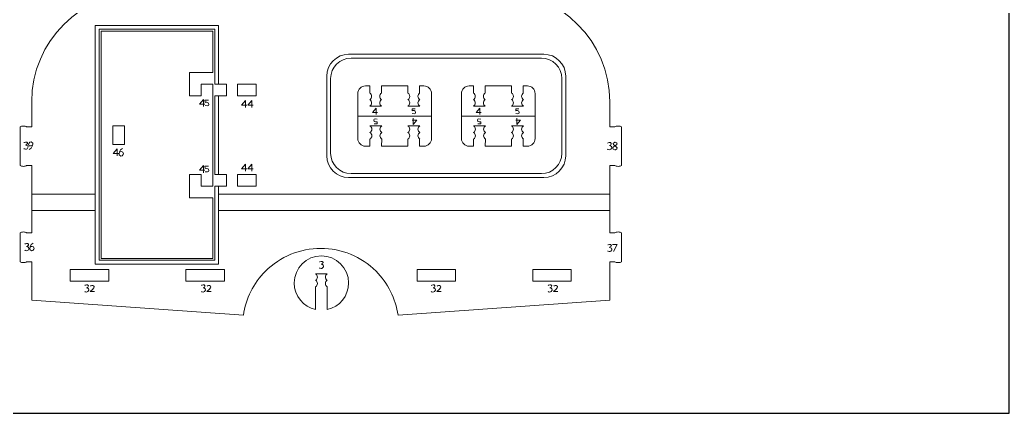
# Model space of a CAD drawing. Header units: centimetres. Extents: x -25 to 25, y -32.5 to 32.5.
# Drawn here: x -0.93 to 25, y -32.5 to -22.18 of the extents above; entities that cross this region are included whole.
import ezdxf

# ---------------------------------------------------------------- set-up
doc = ezdxf.new("R2010")
doc.units = ezdxf.units.CM
doc.header["$MEASUREMENT"] = 0
doc.layers.add('Capa 1', color=7, linetype='Continuous')

msp = doc.modelspace()

# ---------------------------------------------------------------- linework, layer by layer
at = {"layer": 'Capa 1', "color": 254}
msp.add_lwpolyline([(-25, -32.5), (25, -32.5), (25, 32.5), (-25, 32.5), (-25, -32.5)], close=True, dxfattribs=at)
at = {"layer": 'Capa 1', "color": 250, "lineweight": 9}
for points, knots in [([(-0.74937, -24.99275), (-0.74937, -24.99275), (-0.61649, -24.99275), (-0.61649, -24.99275), (-0.61649, -24.99275), (-0.61649, -24.99275), (-0.61649, -24.33178), (-0.61649, -24.33178), (-0.61649, -24.33178), (-0.61649, -22.75106), (0.67682, -21.45775), (2.25754, -21.45775), (2.25754, -21.45775), (2.25754, -21.45775), (3.42351, -21.45775), (3.42351, -21.45775), (3.42351, -21.45775), (3.42351, -21.45775), (3.42351, -21.32487), (3.42351, -21.32487)], [0, 0, 0, 0, 0.16666667, 0.16666667, 0.16666667, 0.16666667, 0.33333333, 0.33333333, 0.33333333, 0.33333333, 0.5, 0.5, 0.5, 0.5, 0.66666667, 0.66666667, 0.66666667, 0.66666667, 1, 1, 1, 1]), ([(10.4935, -21.32487), (10.4935, -21.32487), (10.4935, -21.45775), (10.4935, -21.45775), (10.4935, -21.45775), (10.4935, -21.45775), (11.65947, -21.45775), (11.65947, -21.45775), (11.65947, -21.45775), (13.24019, -21.45775), (14.5335, -22.75108), (14.5335, -24.33178), (14.5335, -24.33178), (14.5335, -24.33178), (14.5335, -24.99275), (14.5335, -24.99275), (14.5335, -24.99275), (14.5335, -24.99275), (14.66638, -24.99275), (14.66638, -24.99275)], [0, 0, 0, 0, 0.16666667, 0.16666667, 0.16666667, 0.16666667, 0.33333333, 0.33333333, 0.33333333, 0.33333333, 0.5, 0.5, 0.5, 0.5, 0.66666667, 0.66666667, 0.66666667, 0.66666667, 1, 1, 1, 1]), ([(8.24852, -25.30977), (8.24852, -25.30977), (8.24852, -25.4963), (8.24852, -25.4963), (8.24852, -25.4963), (8.24852, -25.4963), (8.13003, -25.4963), (8.13003, -25.4963), (8.13003, -25.4963), (8.01898, -25.4963), (7.92811, -25.40543), (7.92811, -25.29438), (7.92811, -25.29438), (7.92811, -25.29438), (7.92811, -24.11826), (7.92811, -24.11826), (7.92811, -24.11826), (7.92811, -24.0072), (8.01898, -23.91634), (8.13003, -23.91634), (8.13003, -23.91634), (8.13003, -23.91634), (8.24852, -23.91634), (8.24852, -23.91634), (8.24852, -23.91634), (8.24852, -23.91634), (8.24233, -24.10302), (8.24233, -24.10302)], [0, 0, 0, 0, 0.125, 0.125, 0.125, 0.125, 0.25, 0.25, 0.25, 0.25, 0.375, 0.375, 0.375, 0.375, 0.5, 0.5, 0.5, 0.5, 0.625, 0.625, 0.625, 0.625, 0.75, 0.75, 0.75, 0.75, 1, 1, 1, 1]), ([(8.24233, -24.27655), (8.27087, -24.25823), (8.28978, -24.22621), (8.28978, -24.18979), (8.28978, -24.18979), (8.28978, -24.15336), (8.27087, -24.12134), (8.24233, -24.10302)], [0, 0, 0, 0, 0.33333333, 0.33333333, 0.33333333, 0.33333333, 1, 1, 1, 1]), ([(8.5514, -24.27638), (8.52287, -24.25807), (8.50395, -24.22605), (8.50395, -24.18962), (8.50395, -24.18962), (8.50395, -24.15319), (8.52287, -24.12117), (8.5514, -24.10286)], [0, 0, 0, 0, 0.33333333, 0.33333333, 0.33333333, 0.33333333, 1, 1, 1, 1]), ([(8.5514, -24.10286), (8.5514, -24.10286), (8.5514, -23.91634), (8.5514, -23.91634), (8.5514, -23.91634), (8.5514, -23.91634), (9.24363, -23.91634), (9.24363, -23.91634), (9.24363, -23.91634), (9.24363, -23.91634), (9.24363, -24.10286), (9.24363, -24.10286)], [0, 0, 0, 0, 0.25, 0.25, 0.25, 0.25, 0.5, 0.5, 0.5, 0.5, 1, 1, 1, 1]), ([(9.24363, -24.27638), (9.27216, -24.25807), (9.29108, -24.22605), (9.29108, -24.18962), (9.29108, -24.18962), (9.29108, -24.15319), (9.27216, -24.12117), (9.24363, -24.10286)], [0, 0, 0, 0, 0.33333333, 0.33333333, 0.33333333, 0.33333333, 1, 1, 1, 1]), ([(9.5527, -24.27622), (9.52416, -24.2579), (9.50524, -24.22588), (9.50524, -24.18946), (9.50524, -24.18946), (9.50524, -24.15303), (9.52416, -24.12101), (9.5527, -24.10269)], [0, 0, 0, 0, 0.33333333, 0.33333333, 0.33333333, 0.33333333, 1, 1, 1, 1]), ([(9.54979, -24.10462), (9.54979, -24.10462), (9.5465, -23.91634), (9.5465, -23.91634), (9.5465, -23.91634), (9.5465, -23.91634), (9.65838, -23.91634), (9.65838, -23.91634), (9.65838, -23.91634), (9.76944, -23.91634), (9.8603, -24.0072), (9.8603, -24.11826), (9.8603, -24.11826), (9.8603, -24.11826), (9.8603, -25.29438), (9.8603, -25.29438), (9.8603, -25.29438), (9.8603, -25.40543), (9.76944, -25.4963), (9.65838, -25.4963), (9.65838, -25.4963), (9.65838, -25.4963), (9.5465, -25.4963), (9.5465, -25.4963), (9.5465, -25.4963), (9.5465, -25.4963), (9.5465, -25.30531), (9.5465, -25.30531)], [0, 0, 0, 0, 0.125, 0.125, 0.125, 0.125, 0.25, 0.25, 0.25, 0.25, 0.375, 0.375, 0.375, 0.375, 0.5, 0.5, 0.5, 0.5, 0.625, 0.625, 0.625, 0.625, 0.75, 0.75, 0.75, 0.75, 1, 1, 1, 1]), ([(10.96491, -25.30977), (10.96491, -25.30977), (10.96491, -25.4963), (10.96491, -25.4963), (10.96491, -25.4963), (10.96491, -25.4963), (10.84642, -25.4963), (10.84642, -25.4963), (10.84642, -25.4963), (10.73537, -25.4963), (10.6445, -25.40543), (10.6445, -25.29438), (10.6445, -25.29438), (10.6445, -25.29438), (10.6445, -24.11826), (10.6445, -24.11826), (10.6445, -24.11826), (10.6445, -24.0072), (10.73537, -23.91634), (10.84642, -23.91634), (10.84642, -23.91634), (10.84642, -23.91634), (10.96491, -23.91634), (10.96491, -23.91634), (10.96491, -23.91634), (10.96491, -23.91634), (10.95872, -24.10302), (10.95872, -24.10302)], [0, 0, 0, 0, 0.125, 0.125, 0.125, 0.125, 0.25, 0.25, 0.25, 0.25, 0.375, 0.375, 0.375, 0.375, 0.5, 0.5, 0.5, 0.5, 0.625, 0.625, 0.625, 0.625, 0.75, 0.75, 0.75, 0.75, 1, 1, 1, 1]), ([(10.95872, -24.27655), (10.98726, -24.25823), (11.00617, -24.22621), (11.00617, -24.18979), (11.00617, -24.18979), (11.00617, -24.15336), (10.98726, -24.12134), (10.95872, -24.10302)], [0, 0, 0, 0, 0.33333333, 0.33333333, 0.33333333, 0.33333333, 1, 1, 1, 1]), ([(11.26779, -24.27638), (11.23926, -24.25807), (11.22034, -24.22605), (11.22034, -24.18962), (11.22034, -24.18962), (11.22034, -24.15319), (11.23926, -24.12117), (11.26779, -24.10286)], [0, 0, 0, 0, 0.33333333, 0.33333333, 0.33333333, 0.33333333, 1, 1, 1, 1]), ([(11.26779, -24.10286), (11.26779, -24.10286), (11.26779, -23.91634), (11.26779, -23.91634), (11.26779, -23.91634), (11.26779, -23.91634), (11.96002, -23.91634), (11.96002, -23.91634), (11.96002, -23.91634), (11.96002, -23.91634), (11.96002, -24.10286), (11.96002, -24.10286)], [0, 0, 0, 0, 0.25, 0.25, 0.25, 0.25, 0.5, 0.5, 0.5, 0.5, 1, 1, 1, 1]), ([(11.96002, -24.27638), (11.98855, -24.25807), (12.00747, -24.22605), (12.00747, -24.18962), (12.00747, -24.18962), (12.00747, -24.15319), (11.98855, -24.12117), (11.96002, -24.10286)], [0, 0, 0, 0, 0.33333333, 0.33333333, 0.33333333, 0.33333333, 1, 1, 1, 1]), ([(12.26909, -24.27622), (12.24055, -24.2579), (12.22163, -24.22588), (12.22163, -24.18946), (12.22163, -24.18946), (12.22163, -24.15303), (12.24055, -24.12101), (12.26909, -24.10269)], [0, 0, 0, 0, 0.33333333, 0.33333333, 0.33333333, 0.33333333, 1, 1, 1, 1]), ([(12.26618, -24.10462), (12.26618, -24.10462), (12.26289, -23.91634), (12.26289, -23.91634), (12.26289, -23.91634), (12.26289, -23.91634), (12.37477, -23.91634), (12.37477, -23.91634), (12.37477, -23.91634), (12.48583, -23.91634), (12.57669, -24.0072), (12.57669, -24.11826), (12.57669, -24.11826), (12.57669, -24.11826), (12.57669, -25.29438), (12.57669, -25.29438), (12.57669, -25.29438), (12.57669, -25.40543), (12.48583, -25.4963), (12.37477, -25.4963), (12.37477, -25.4963), (12.37477, -25.4963), (12.26289, -25.4963), (12.26289, -25.4963), (12.26289, -25.4963), (12.26289, -25.4963), (12.26289, -25.30531), (12.26289, -25.30531)], [0, 0, 0, 0, 0.125, 0.125, 0.125, 0.125, 0.25, 0.25, 0.25, 0.25, 0.375, 0.375, 0.375, 0.375, 0.5, 0.5, 0.5, 0.5, 0.625, 0.625, 0.625, 0.625, 0.75, 0.75, 0.75, 0.75, 1, 1, 1, 1]), ([(8.24233, -24.45008), (8.27087, -24.43176), (8.28978, -24.39974), (8.28978, -24.36331), (8.28978, -24.36331), (8.28978, -24.32688), (8.27087, -24.29487), (8.24233, -24.27655)], [0, 0, 0, 0, 0.33333333, 0.33333333, 0.33333333, 0.33333333, 1, 1, 1, 1]), ([(8.5514, -24.44991), (8.52287, -24.43159), (8.50395, -24.39958), (8.50395, -24.36315), (8.50395, -24.36315), (8.50395, -24.32672), (8.52287, -24.2947), (8.5514, -24.27638)], [0, 0, 0, 0, 0.33333333, 0.33333333, 0.33333333, 0.33333333, 1, 1, 1, 1]), ([(9.24363, -24.44991), (9.27216, -24.43159), (9.29108, -24.39958), (9.29108, -24.36315), (9.29108, -24.36315), (9.29108, -24.32672), (9.27216, -24.2947), (9.24363, -24.27638)], [0, 0, 0, 0, 0.33333333, 0.33333333, 0.33333333, 0.33333333, 1, 1, 1, 1]), ([(9.5527, -24.44975), (9.52416, -24.43143), (9.50524, -24.39941), (9.50524, -24.36298), (9.50524, -24.36298), (9.50524, -24.32655), (9.52416, -24.29454), (9.5527, -24.27622)], [0, 0, 0, 0, 0.33333333, 0.33333333, 0.33333333, 0.33333333, 1, 1, 1, 1]), ([(10.95872, -24.45008), (10.98726, -24.43176), (11.00617, -24.39974), (11.00617, -24.36331), (11.00617, -24.36331), (11.00617, -24.32688), (10.98726, -24.29487), (10.95872, -24.27655)], [0, 0, 0, 0, 0.33333333, 0.33333333, 0.33333333, 0.33333333, 1, 1, 1, 1]), ([(11.26779, -24.44991), (11.23926, -24.43159), (11.22034, -24.39958), (11.22034, -24.36315), (11.22034, -24.36315), (11.22034, -24.32672), (11.23926, -24.2947), (11.26779, -24.27638)], [0, 0, 0, 0, 0.33333333, 0.33333333, 0.33333333, 0.33333333, 1, 1, 1, 1]), ([(11.96002, -24.44991), (11.98855, -24.43159), (12.00747, -24.39958), (12.00747, -24.36315), (12.00747, -24.36315), (12.00747, -24.32672), (11.98855, -24.2947), (11.96002, -24.27638)], [0, 0, 0, 0, 0.33333333, 0.33333333, 0.33333333, 0.33333333, 1, 1, 1, 1]), ([(12.26909, -24.44975), (12.24055, -24.43143), (12.22163, -24.39941), (12.22163, -24.36298), (12.22163, -24.36298), (12.22163, -24.32655), (12.24055, -24.29454), (12.26909, -24.27622)], [0, 0, 0, 0, 0.33333333, 0.33333333, 0.33333333, 0.33333333, 1, 1, 1, 1]), ([(8.24852, -25.13624), (8.27706, -25.11792), (8.29598, -25.08591), (8.29598, -25.04948), (8.29598, -25.04948), (8.29598, -25.01305), (8.27706, -24.98103), (8.24852, -24.96271)], [0, 0, 0, 0, 0.33333333, 0.33333333, 0.33333333, 0.33333333, 1, 1, 1, 1]), ([(8.24852, -25.30977), (8.27706, -25.29145), (8.29598, -25.25943), (8.29598, -25.22301), (8.29598, -25.22301), (8.29598, -25.18658), (8.27706, -25.15456), (8.24852, -25.13624)], [0, 0, 0, 0, 0.33333333, 0.33333333, 0.33333333, 0.33333333, 1, 1, 1, 1]), ([(8.55759, -25.13608), (8.52906, -25.11776), (8.51014, -25.08574), (8.51014, -25.04931), (8.51014, -25.04931), (8.51014, -25.01289), (8.52906, -24.98087), (8.55759, -24.96255)], [0, 0, 0, 0, 0.33333333, 0.33333333, 0.33333333, 0.33333333, 1, 1, 1, 1]), ([(8.55759, -25.3096), (8.52906, -25.29129), (8.51014, -25.25927), (8.51014, -25.22284), (8.51014, -25.22284), (8.51014, -25.18641), (8.52906, -25.15439), (8.55759, -25.13608)], [0, 0, 0, 0, 0.33333333, 0.33333333, 0.33333333, 0.33333333, 1, 1, 1, 1]), ([(9.24363, -25.13625), (9.27216, -25.11793), (9.29108, -25.08592), (9.29108, -25.04949), (9.29108, -25.04949), (9.29108, -25.01306), (9.27216, -24.98104), (9.24363, -24.96272)], [0, 0, 0, 0, 0.33333333, 0.33333333, 0.33333333, 0.33333333, 1, 1, 1, 1]), ([(9.24363, -25.30978), (9.27216, -25.29146), (9.29108, -25.25944), (9.29108, -25.22302), (9.29108, -25.22302), (9.29108, -25.18659), (9.27216, -25.15457), (9.24363, -25.13625)], [0, 0, 0, 0, 0.33333333, 0.33333333, 0.33333333, 0.33333333, 1, 1, 1, 1]), ([(9.5527, -25.13609), (9.52416, -25.11777), (9.50524, -25.08575), (9.50524, -25.04932), (9.50524, -25.04932), (9.50524, -25.0129), (9.52416, -24.98088), (9.5527, -24.96256)], [0, 0, 0, 0, 0.33333333, 0.33333333, 0.33333333, 0.33333333, 1, 1, 1, 1]), ([(9.5527, -25.30961), (9.52416, -25.2913), (9.50524, -25.25928), (9.50524, -25.22285), (9.50524, -25.22285), (9.50524, -25.18642), (9.52416, -25.1544), (9.5527, -25.13609)], [0, 0, 0, 0, 0.33333333, 0.33333333, 0.33333333, 0.33333333, 1, 1, 1, 1]), ([(10.96491, -25.13624), (10.99345, -25.11792), (11.01237, -25.08591), (11.01237, -25.04948), (11.01237, -25.04948), (11.01237, -25.01305), (10.99345, -24.98103), (10.96491, -24.96271)], [0, 0, 0, 0, 0.33333333, 0.33333333, 0.33333333, 0.33333333, 1, 1, 1, 1]), ([(10.96491, -25.30977), (10.99345, -25.29145), (11.01237, -25.25943), (11.01237, -25.22301), (11.01237, -25.22301), (11.01237, -25.18658), (10.99345, -25.15456), (10.96491, -25.13624)], [0, 0, 0, 0, 0.33333333, 0.33333333, 0.33333333, 0.33333333, 1, 1, 1, 1]), ([(11.27398, -25.13608), (11.24545, -25.11776), (11.22653, -25.08574), (11.22653, -25.04931), (11.22653, -25.04931), (11.22653, -25.01289), (11.24545, -24.98087), (11.27398, -24.96255)], [0, 0, 0, 0, 0.33333333, 0.33333333, 0.33333333, 0.33333333, 1, 1, 1, 1]), ([(11.27398, -25.3096), (11.24545, -25.29129), (11.22653, -25.25927), (11.22653, -25.22284), (11.22653, -25.22284), (11.22653, -25.18641), (11.24545, -25.15439), (11.27398, -25.13608)], [0, 0, 0, 0, 0.33333333, 0.33333333, 0.33333333, 0.33333333, 1, 1, 1, 1]), ([(11.96002, -25.13625), (11.98855, -25.11793), (12.00747, -25.08592), (12.00747, -25.04949), (12.00747, -25.04949), (12.00747, -25.01306), (11.98855, -24.98104), (11.96002, -24.96272)], [0, 0, 0, 0, 0.33333333, 0.33333333, 0.33333333, 0.33333333, 1, 1, 1, 1]), ([(11.96002, -25.30978), (11.98855, -25.29146), (12.00747, -25.25944), (12.00747, -25.22302), (12.00747, -25.22302), (12.00747, -25.18659), (11.98855, -25.15457), (11.96002, -25.13625)], [0, 0, 0, 0, 0.33333333, 0.33333333, 0.33333333, 0.33333333, 1, 1, 1, 1]), ([(12.26909, -25.13609), (12.24055, -25.11777), (12.22163, -25.08575), (12.22163, -25.04932), (12.22163, -25.04932), (12.22163, -25.0129), (12.24055, -24.98088), (12.26909, -24.96256)], [0, 0, 0, 0, 0.33333333, 0.33333333, 0.33333333, 0.33333333, 1, 1, 1, 1]), ([(12.26909, -25.30961), (12.24055, -25.2913), (12.22163, -25.25928), (12.22163, -25.22285), (12.22163, -25.22285), (12.22163, -25.18642), (12.24055, -25.1544), (12.26909, -25.13609)], [0, 0, 0, 0, 0.33333333, 0.33333333, 0.33333333, 0.33333333, 1, 1, 1, 1]), ([(9.24363, -25.30978), (9.24363, -25.30978), (9.24363, -25.4963), (9.24363, -25.4963), (9.24363, -25.4963), (9.24363, -25.4963), (8.5514, -25.4963), (8.5514, -25.4963), (8.5514, -25.4963), (8.5514, -25.4963), (8.55759, -25.3096), (8.55759, -25.3096)], [0, 0, 0, 0, 0.25, 0.25, 0.25, 0.25, 0.5, 0.5, 0.5, 0.5, 1, 1, 1, 1]), ([(11.96002, -25.30978), (11.96002, -25.30978), (11.96002, -25.4963), (11.96002, -25.4963), (11.96002, -25.4963), (11.96002, -25.4963), (11.26779, -25.4963), (11.26779, -25.4963), (11.26779, -25.4963), (11.26779, -25.4963), (11.27398, -25.3096), (11.27398, -25.3096)], [0, 0, 0, 0, 0.25, 0.25, 0.25, 0.25, 0.5, 0.5, 0.5, 0.5, 1, 1, 1, 1]), ([(-0.74937, -27.77025), (-0.74937, -27.77025), (-0.61649, -27.77025), (-0.61649, -27.77025), (-0.61649, -27.77025), (-0.61649, -27.77025), (-0.61649, -26.00275), (-0.61649, -26.00275), (-0.61649, -26.00275), (-0.61649, -26.00275), (-0.74937, -26.00275), (-0.74937, -26.00275)], [0, 0, 0, 0, 0.25, 0.25, 0.25, 0.25, 0.5, 0.5, 0.5, 0.5, 1, 1, 1, 1]), ([(14.66638, -26.00275), (14.66638, -26.00275), (14.5335, -26.00275), (14.5335, -26.00275), (14.5335, -26.00275), (14.5335, -26.00275), (14.5335, -27.77025), (14.5335, -27.77025), (14.5335, -27.77025), (14.5335, -27.77025), (14.66638, -27.77025), (14.66638, -27.77025)], [0, 0, 0, 0, 0.25, 0.25, 0.25, 0.25, 0.5, 0.5, 0.5, 0.5, 1, 1, 1, 1]), ([(14.66638, -28.52775), (14.66638, -28.52775), (14.5335, -28.52775), (14.5335, -28.52775), (14.5335, -28.52775), (14.5335, -29.42142), (14.5335, -28.7452), (14.5335, -29.53775), (14.5335, -29.53775), (14.5335, -29.53775), (8.98509, -29.92878), (8.98509, -29.92878), (8.98509, -29.92878), (8.92166, -29.49438), (8.72008, -29.08778), (8.40623, -28.77432), (8.40623, -28.77432), (8.02215, -28.39072), (7.50137, -28.17538), (6.95851, -28.17574), (6.95851, -28.17574), (6.41565, -28.17608), (5.89258, -28.39205), (5.50896, -28.77615), (5.50896, -28.77615), (5.19539, -29.09013), (4.99431, -29.49543), (4.9315, -29.92946), (4.9315, -29.92946), (4.9315, -29.92946), (-0.61649, -29.53775), (-0.61649, -29.53775), (-0.61649, -29.53775), (-0.61649, -28.7452), (-0.61649, -29.42142), (-0.61649, -28.52775), (-0.61649, -28.52775), (-0.61649, -28.52775), (-0.74937, -28.52775), (-0.74937, -28.52775)], [0, 0, 0, 0, 0.09090909, 0.09090909, 0.09090909, 0.09090909, 0.18181818, 0.18181818, 0.18181818, 0.18181818, 0.27272727, 0.27272727, 0.27272727, 0.27272727, 0.36363636, 0.36363636, 0.36363636, 0.36363636, 0.45454545, 0.45454545, 0.45454545, 0.45454545, 0.54545455, 0.54545455, 0.54545455, 0.54545455, 0.63636364, 0.63636364, 0.63636364, 0.63636364, 0.72727273, 0.72727273, 0.72727273, 0.72727273, 0.81818182, 0.81818182, 0.81818182, 0.81818182, 1, 1, 1, 1]), ([(7.12699, -29.18367), (7.12699, -29.18367), (7.12699, -29.78011), (7.12699, -29.78011), (7.12699, -29.78011), (7.44776, -29.71065), (7.6881, -29.42527), (7.6881, -29.08369), (7.6881, -29.08369), (7.6881, -28.69012), (7.36906, -28.37108), (6.97549, -28.37108), (6.97549, -28.37108), (6.58192, -28.37108), (6.26287, -28.69012), (6.26287, -29.08369), (6.26287, -29.08369), (6.26287, -29.42527), (6.50321, -29.71066), (6.82399, -29.78011), (6.82399, -29.78011), (6.82399, -29.78011), (6.82398, -29.18384), (6.82398, -29.18384)], [0, 0, 0, 0, 0.14285714, 0.14285714, 0.14285714, 0.14285714, 0.28571429, 0.28571429, 0.28571429, 0.28571429, 0.42857143, 0.42857143, 0.42857143, 0.42857143, 0.57142857, 0.57142857, 0.57142857, 0.57142857, 0.71428571, 0.71428571, 0.71428571, 0.71428571, 1, 1, 1, 1]), ([(0.39351, -28.73183), (0.39351, -28.73183), (1.40351, -28.73183), (1.40351, -28.73183), (1.40351, -28.73183), (1.40351, -28.73183), (1.40351, -29.03483), (1.40351, -29.03483), (1.40351, -29.03483), (1.40351, -29.03483), (0.39351, -29.03483), (0.39351, -29.03483), (0.39351, -29.03483), (0.39351, -29.03483), (0.39351, -28.73183), (0.39351, -28.73183)], [0, 0, 0, 0, 0.2, 0.2, 0.2, 0.2, 0.4, 0.4, 0.4, 0.4, 0.6, 0.6, 0.6, 0.6, 1, 1, 1, 1]), ([(3.42351, -28.73183), (3.42351, -28.73183), (4.43351, -28.73183), (4.43351, -28.73183), (4.43351, -28.73183), (4.43351, -28.73183), (4.43351, -29.03483), (4.43351, -29.03483), (4.43351, -29.03483), (4.43351, -29.03483), (3.42351, -29.03483), (3.42351, -29.03483), (3.42351, -29.03483), (3.42351, -29.03483), (3.42351, -28.73183), (3.42351, -28.73183)], [0, 0, 0, 0, 0.2, 0.2, 0.2, 0.2, 0.4, 0.4, 0.4, 0.4, 0.6, 0.6, 0.6, 0.6, 1, 1, 1, 1]), ([(9.4835, -28.73183), (9.4835, -28.73183), (10.4935, -28.73183), (10.4935, -28.73183), (10.4935, -28.73183), (10.4935, -28.73183), (10.4935, -29.03483), (10.4935, -29.03483), (10.4935, -29.03483), (10.4935, -29.03483), (9.4835, -29.03483), (9.4835, -29.03483), (9.4835, -29.03483), (9.4835, -29.03483), (9.4835, -28.73183), (9.4835, -28.73183)], [0, 0, 0, 0, 0.2, 0.2, 0.2, 0.2, 0.4, 0.4, 0.4, 0.4, 0.6, 0.6, 0.6, 0.6, 1, 1, 1, 1]), ([(12.5135, -28.73183), (12.5135, -28.73183), (13.5235, -28.73183), (13.5235, -28.73183), (13.5235, -28.73183), (13.5235, -28.73183), (13.5235, -29.03483), (13.5235, -29.03483), (13.5235, -29.03483), (13.5235, -29.03483), (12.5135, -29.03483), (12.5135, -29.03483), (12.5135, -29.03483), (12.5135, -29.03483), (12.5135, -28.73183), (12.5135, -28.73183)], [0, 0, 0, 0, 0.2, 0.2, 0.2, 0.2, 0.4, 0.4, 0.4, 0.4, 0.6, 0.6, 0.6, 0.6, 1, 1, 1, 1])]:
    msp.add_open_spline(points, degree=3, knots=knots, dxfattribs=at)
at = {"layer": 'Capa 1', "color": 240, "lineweight": 20}
for points, knots in [([(4.28201, -26.54448), (4.28201, -26.54448), (4.28201, -28.59106), (4.28201, -28.59106), (4.28201, -28.59106), (4.28201, -28.59106), (1.05001, -28.59106), (1.05001, -28.59106), (1.05001, -28.59106), (1.05001, -28.59106), (1.05001, -22.32906), (1.05001, -22.32906), (1.05001, -22.32906), (1.05001, -22.32906), (4.28201, -22.32906), (4.28201, -22.32906), (4.28201, -22.32906), (4.28201, -22.32906), (4.28201, -23.87065), (4.28201, -23.87065)], [0, 0, 0, 0, 0.16666667, 0.16666667, 0.16666667, 0.16666667, 0.33333333, 0.33333333, 0.33333333, 0.33333333, 0.5, 0.5, 0.5, 0.5, 0.66666667, 0.66666667, 0.66666667, 0.66666667, 1, 1, 1, 1]), ([(7.68774, -23.08656), (7.68774, -23.08656), (12.80657, -23.08656), (12.80657, -23.08656), (12.80657, -23.08656), (13.12095, -23.08656), (13.37816, -23.34376), (13.37816, -23.65815), (13.37816, -23.65815), (13.37816, -23.65815), (13.37816, -25.74697), (13.37816, -25.74697), (13.37816, -25.74697), (13.37816, -26.06135), (13.12095, -26.31856), (12.80657, -26.31856), (12.80657, -26.31856), (12.80657, -26.31856), (7.68774, -26.31856), (7.68774, -26.31856), (7.68774, -26.31856), (7.37336, -26.31856), (7.11616, -26.06135), (7.11616, -25.74697), (7.11616, -25.74697), (7.11616, -25.74697), (7.11616, -23.65815), (7.11616, -23.65815), (7.11616, -23.65815), (7.11616, -23.34376), (7.37336, -23.08656), (7.68774, -23.08656)], [0, 0, 0, 0, 0.11111111, 0.11111111, 0.11111111, 0.11111111, 0.22222222, 0.22222222, 0.22222222, 0.22222222, 0.33333333, 0.33333333, 0.33333333, 0.33333333, 0.44444444, 0.44444444, 0.44444444, 0.44444444, 0.55555556, 0.55555556, 0.55555556, 0.55555556, 0.66666667, 0.66666667, 0.66666667, 0.66666667, 0.77777778, 0.77777778, 0.77777778, 0.77777778, 1, 1, 1, 1])]:
    msp.add_open_spline(points, degree=3, knots=knots, dxfattribs=at)
at = {"layer": 'Capa 1', "color": 250, "lineweight": 20}
for points, knots in [([(4.18252, -26.24148), (4.18252, -26.24148), (4.48552, -26.24148), (4.48552, -26.24148), (4.48552, -26.24148), (4.48552, -26.24148), (4.48552, -26.54448), (4.48552, -26.54448), (4.48552, -26.54448), (4.48552, -26.54448), (4.18252, -26.54448), (4.18252, -26.54448), (4.18252, -26.54448), (4.18252, -26.54448), (4.18101, -28.49006), (4.18101, -28.49006), (4.18101, -28.49006), (4.18101, -28.49006), (1.15101, -28.49006), (1.15101, -28.49006), (1.15101, -28.49006), (1.15101, -28.49006), (1.15101, -22.43006), (1.15101, -22.43006), (1.15101, -22.43006), (1.15101, -22.43006), (4.18101, -22.43006), (4.18101, -22.43006), (4.18101, -22.43006), (4.18101, -22.43006), (4.18101, -23.87065), (4.18101, -23.87065), (4.18101, -23.87065), (4.18101, -23.87065), (4.48705, -23.87065), (4.48705, -23.87065), (4.48705, -23.87065), (4.48705, -23.87065), (4.48705, -24.17365), (4.48705, -24.17365), (4.48705, -24.17365), (4.48705, -24.17365), (4.18101, -24.17365), (4.18101, -24.17365), (4.18101, -24.17365), (4.18101, -24.17365), (4.18252, -26.24148), (4.18252, -26.24148)], [0, 0, 0, 0, 0.07692308, 0.07692308, 0.07692308, 0.07692308, 0.15384615, 0.15384615, 0.15384615, 0.15384615, 0.23076923, 0.23076923, 0.23076923, 0.23076923, 0.30769231, 0.30769231, 0.30769231, 0.30769231, 0.38461538, 0.38461538, 0.38461538, 0.38461538, 0.46153846, 0.46153846, 0.46153846, 0.46153846, 0.53846154, 0.53846154, 0.53846154, 0.53846154, 0.61538462, 0.61538462, 0.61538462, 0.61538462, 0.69230769, 0.69230769, 0.69230769, 0.69230769, 0.76923077, 0.76923077, 0.76923077, 0.76923077, 0.84615385, 0.84615385, 0.84615385, 0.84615385, 1, 1, 1, 1]), ([(1.20151, -22.48056), (1.20151, -22.48056), (4.13051, -22.48056), (4.13051, -22.48056), (4.13051, -22.48056), (4.13051, -22.48056), (4.13051, -23.56311), (4.13051, -23.56311), (4.13051, -23.56311), (4.13051, -23.56311), (3.51629, -23.56311), (3.51629, -23.56311), (3.51629, -23.56311), (3.51629, -23.56311), (3.51629, -23.86914), (3.51629, -23.86914), (3.51629, -23.86914), (3.51629, -23.86914), (3.51629, -24.17517), (3.51629, -24.17517), (3.51629, -24.17517), (3.51629, -24.17517), (3.82447, -24.17517), (3.82447, -24.17517), (3.82447, -24.17517), (3.82447, -24.17517), (3.82447, -23.86914), (3.82447, -23.86914), (3.82447, -23.86914), (3.82447, -23.86914), (4.13051, -23.86914), (4.13051, -23.86914), (4.13051, -23.86914), (4.13051, -23.86914), (4.13051, -26.54598), (4.13051, -26.54598), (4.13051, -26.54598), (4.13051, -26.54598), (3.82339, -26.54598), (3.82339, -26.54598), (3.82339, -26.54598), (3.82339, -26.54598), (3.82339, -26.23999), (3.82339, -26.23999), (3.82339, -26.23999), (3.82339, -26.23999), (3.51629, -26.23999), (3.51629, -26.23999), (3.51629, -26.23999), (3.51629, -26.23999), (3.51629, -26.85201), (3.51629, -26.85201), (3.51629, -26.85201), (3.51629, -26.85201), (3.82339, -26.85201), (3.82339, -26.85201), (3.82339, -26.85201), (3.82339, -26.85201), (4.13051, -26.85201), (4.13051, -26.85201), (4.13051, -26.85201), (4.13051, -26.85201), (4.13051, -28.43956), (4.13051, -28.43956), (4.13051, -28.43956), (4.13051, -28.43956), (1.20151, -28.43956), (1.20151, -28.43956), (1.20151, -28.43956), (1.20151, -28.43956), (1.20151, -22.48056), (1.20151, -22.48056)], [0, 0, 0, 0, 0.05263158, 0.05263158, 0.05263158, 0.05263158, 0.10526316, 0.10526316, 0.10526316, 0.10526316, 0.15789474, 0.15789474, 0.15789474, 0.15789474, 0.21052632, 0.21052632, 0.21052632, 0.21052632, 0.26315789, 0.26315789, 0.26315789, 0.26315789, 0.31578947, 0.31578947, 0.31578947, 0.31578947, 0.36842105, 0.36842105, 0.36842105, 0.36842105, 0.42105263, 0.42105263, 0.42105263, 0.42105263, 0.47368421, 0.47368421, 0.47368421, 0.47368421, 0.52631579, 0.52631579, 0.52631579, 0.52631579, 0.57894737, 0.57894737, 0.57894737, 0.57894737, 0.63157895, 0.63157895, 0.63157895, 0.63157895, 0.68421053, 0.68421053, 0.68421053, 0.68421053, 0.73684211, 0.73684211, 0.73684211, 0.73684211, 0.78947368, 0.78947368, 0.78947368, 0.78947368, 0.84210526, 0.84210526, 0.84210526, 0.84210526, 0.89473684, 0.89473684, 0.89473684, 0.89473684, 1, 1, 1, 1]), ([(7.75301, -23.18756), (7.75301, -23.18756), (12.7413, -23.18756), (12.7413, -23.18756), (12.7413, -23.18756), (13.03602, -23.18756), (13.27716, -23.42869), (13.27716, -23.72342), (13.27716, -23.72342), (13.27716, -23.72342), (13.27716, -25.6817), (13.27716, -25.6817), (13.27716, -25.6817), (13.27716, -25.97643), (13.03602, -26.21756), (12.7413, -26.21756), (12.7413, -26.21756), (12.7413, -26.21756), (7.75301, -26.21756), (7.75301, -26.21756), (7.75301, -26.21756), (7.45829, -26.21756), (7.21716, -25.97643), (7.21716, -25.6817), (7.21716, -25.6817), (7.21716, -25.6817), (7.21716, -23.72342), (7.21716, -23.72342), (7.21716, -23.72342), (7.21716, -23.42869), (7.45829, -23.18756), (7.75301, -23.18756)], [0, 0, 0, 0, 0.11111111, 0.11111111, 0.11111111, 0.11111111, 0.22222222, 0.22222222, 0.22222222, 0.22222222, 0.33333333, 0.33333333, 0.33333333, 0.33333333, 0.44444444, 0.44444444, 0.44444444, 0.44444444, 0.55555556, 0.55555556, 0.55555556, 0.55555556, 0.66666667, 0.66666667, 0.66666667, 0.66666667, 0.77777778, 0.77777778, 0.77777778, 0.77777778, 1, 1, 1, 1]), ([(4.78013, -24.17364), (4.78013, -24.17364), (5.26973, -24.17364), (5.26973, -24.17364), (5.26973, -24.17364), (5.26973, -24.17364), (5.26973, -23.87064), (5.26973, -23.87064), (5.26973, -23.87064), (5.26973, -23.87064), (4.78013, -23.87064), (4.78013, -23.87064), (4.78013, -23.87064), (4.78013, -23.87064), (4.78013, -24.17364), (4.78013, -24.17364)], [0, 0, 0, 0, 0.2, 0.2, 0.2, 0.2, 0.4, 0.4, 0.4, 0.4, 0.6, 0.6, 0.6, 0.6, 1, 1, 1, 1]), ([(1.50627, -24.96276), (1.50627, -24.96276), (1.81226, -24.96276), (1.81226, -24.96276), (1.81226, -24.96276), (1.81226, -24.96276), (1.81226, -25.45237), (1.81226, -25.45237), (1.81226, -25.45237), (1.81226, -25.45237), (1.50627, -25.45237), (1.50627, -25.45237), (1.50627, -25.45237), (1.50627, -25.45237), (1.50627, -24.96276), (1.50627, -24.96276)], [0, 0, 0, 0, 0.2, 0.2, 0.2, 0.2, 0.4, 0.4, 0.4, 0.4, 0.6, 0.6, 0.6, 0.6, 1, 1, 1, 1]), ([(4.78013, -26.24149), (4.78013, -26.24149), (5.26973, -26.24149), (5.26973, -26.24149), (5.26973, -26.24149), (5.26973, -26.24149), (5.26973, -26.54449), (5.26973, -26.54449), (5.26973, -26.54449), (5.26973, -26.54449), (4.78013, -26.54449), (4.78013, -26.54449), (4.78013, -26.54449), (4.78013, -26.54449), (4.78013, -26.24149), (4.78013, -26.24149)], [0, 0, 0, 0, 0.2, 0.2, 0.2, 0.2, 0.4, 0.4, 0.4, 0.4, 0.6, 0.6, 0.6, 0.6, 1, 1, 1, 1])]:
    msp.add_open_spline(points, degree=3, knots=knots, dxfattribs=at)
at = {"layer": 'Capa 1', "color": 22, "lineweight": 5}
for points, knots in [([(3.92198, -24.39585), (3.92198, -24.39585), (3.78232, -24.39585), (3.78232, -24.39585), (3.78232, -24.39585), (3.78232, -24.39585), (3.88737, -24.27224), (3.88737, -24.27224), (3.88737, -24.27224), (3.88737, -24.27224), (3.88858, -24.46015), (3.88858, -24.46015)], [0, 0, 0, 0, 0.25, 0.25, 0.25, 0.25, 0.5, 0.5, 0.5, 0.5, 1, 1, 1, 1]), ([(4.0133, -24.29199), (4.0133, -24.29199), (3.92183, -24.29144), (3.92183, -24.29144), (3.92183, -24.29144), (3.92183, -24.29144), (3.92512, -24.34782), (3.92512, -24.34782)], [0, 0, 0, 0, 0.33333333, 0.33333333, 0.33333333, 0.33333333, 1, 1, 1, 1]), ([(3.92512, -24.34782), (3.92512, -24.34782), (4.03021, -24.32376), (4.02403, -24.40499), (4.02403, -24.40499), (4.02403, -24.40499), (4.03514, -24.46068), (3.92512, -24.43347)], [0, 0, 0, 0, 0.33333333, 0.33333333, 0.33333333, 0.33333333, 1, 1, 1, 1]), ([(5.01971, -24.4223), (5.01971, -24.4223), (4.88005, -24.4223), (4.88005, -24.4223), (4.88005, -24.4223), (4.88005, -24.4223), (4.9851, -24.29869), (4.9851, -24.29869), (4.9851, -24.29869), (4.9851, -24.29869), (4.98631, -24.4866), (4.98631, -24.4866)], [0, 0, 0, 0, 0.25, 0.25, 0.25, 0.25, 0.5, 0.5, 0.5, 0.5, 1, 1, 1, 1]), ([(5.18317, -24.4223), (5.18317, -24.4223), (5.04351, -24.4223), (5.04351, -24.4223), (5.04351, -24.4223), (5.04351, -24.4223), (5.14856, -24.29869), (5.14856, -24.29869), (5.14856, -24.29869), (5.14856, -24.29869), (5.14977, -24.4866), (5.14977, -24.4866)], [0, 0, 0, 0, 0.25, 0.25, 0.25, 0.25, 0.5, 0.5, 0.5, 0.5, 1, 1, 1, 1]), ([(8.44165, -24.61281), (8.44165, -24.61281), (8.31669, -24.61281), (8.31669, -24.61281), (8.31669, -24.61281), (8.31669, -24.61281), (8.41068, -24.50221), (8.41068, -24.50221), (8.41068, -24.50221), (8.41068, -24.50221), (8.41177, -24.67034), (8.41177, -24.67034)], [0, 0, 0, 0, 0.25, 0.25, 0.25, 0.25, 0.5, 0.5, 0.5, 0.5, 1, 1, 1, 1]), ([(9.43402, -24.51639), (9.43402, -24.51639), (9.35342, -24.51591), (9.35342, -24.51591), (9.35342, -24.51591), (9.35342, -24.51591), (9.35632, -24.56559), (9.35632, -24.56559)], [0, 0, 0, 0, 0.33333333, 0.33333333, 0.33333333, 0.33333333, 1, 1, 1, 1]), ([(9.35632, -24.56559), (9.35632, -24.56559), (9.44892, -24.54439), (9.44348, -24.61597), (9.44348, -24.61597), (9.44348, -24.61597), (9.45327, -24.66504), (9.35632, -24.64107)], [0, 0, 0, 0, 0.33333333, 0.33333333, 0.33333333, 0.33333333, 1, 1, 1, 1]), ([(11.15804, -24.61281), (11.15804, -24.61281), (11.03308, -24.61281), (11.03308, -24.61281), (11.03308, -24.61281), (11.03308, -24.61281), (11.12707, -24.50221), (11.12707, -24.50221), (11.12707, -24.50221), (11.12707, -24.50221), (11.12816, -24.67034), (11.12816, -24.67034)], [0, 0, 0, 0, 0.25, 0.25, 0.25, 0.25, 0.5, 0.5, 0.5, 0.5, 1, 1, 1, 1]), ([(12.15041, -24.51639), (12.15041, -24.51639), (12.06981, -24.51591), (12.06981, -24.51591), (12.06981, -24.51591), (12.06981, -24.51591), (12.07271, -24.56559), (12.07271, -24.56559)], [0, 0, 0, 0, 0.33333333, 0.33333333, 0.33333333, 0.33333333, 1, 1, 1, 1]), ([(12.07271, -24.56559), (12.07271, -24.56559), (12.16531, -24.54439), (12.15987, -24.61597), (12.15987, -24.61597), (12.15987, -24.61597), (12.16966, -24.66504), (12.07271, -24.64107)], [0, 0, 0, 0, 0.33333333, 0.33333333, 0.33333333, 0.33333333, 1, 1, 1, 1]), ([(8.43545, -24.86037), (8.43545, -24.86037), (8.34285, -24.88157), (8.34829, -24.80999), (8.34829, -24.80999), (8.34829, -24.80999), (8.3385, -24.76092), (8.43545, -24.78489)], [0, 0, 0, 0, 0.33333333, 0.33333333, 0.33333333, 0.33333333, 1, 1, 1, 1]), ([(8.35775, -24.90957), (8.35775, -24.90957), (8.43835, -24.91005), (8.43835, -24.91005), (8.43835, -24.91005), (8.43835, -24.91005), (8.43545, -24.86037), (8.43545, -24.86037)], [0, 0, 0, 0, 0.33333333, 0.33333333, 0.33333333, 0.33333333, 1, 1, 1, 1]), ([(9.35051, -24.81673), (9.35051, -24.81673), (9.47547, -24.81673), (9.47547, -24.81673), (9.47547, -24.81673), (9.47547, -24.81673), (9.38148, -24.92733), (9.38148, -24.92733), (9.38148, -24.92733), (9.38148, -24.92733), (9.38039, -24.7592), (9.38039, -24.7592)], [0, 0, 0, 0, 0.25, 0.25, 0.25, 0.25, 0.5, 0.5, 0.5, 0.5, 1, 1, 1, 1]), ([(11.15184, -24.86037), (11.15184, -24.86037), (11.05924, -24.88157), (11.06468, -24.80999), (11.06468, -24.80999), (11.06468, -24.80999), (11.05489, -24.76092), (11.15184, -24.78489)], [0, 0, 0, 0, 0.33333333, 0.33333333, 0.33333333, 0.33333333, 1, 1, 1, 1]), ([(11.07414, -24.90957), (11.07414, -24.90957), (11.15474, -24.91005), (11.15474, -24.91005), (11.15474, -24.91005), (11.15474, -24.91005), (11.15184, -24.86037), (11.15184, -24.86037)], [0, 0, 0, 0, 0.33333333, 0.33333333, 0.33333333, 0.33333333, 1, 1, 1, 1]), ([(12.0669, -24.81673), (12.0669, -24.81673), (12.19186, -24.81673), (12.19186, -24.81673), (12.19186, -24.81673), (12.19186, -24.81673), (12.09787, -24.92733), (12.09787, -24.92733), (12.09787, -24.92733), (12.09787, -24.92733), (12.09678, -24.7592), (12.09678, -24.7592)], [0, 0, 0, 0, 0.25, 0.25, 0.25, 0.25, 0.5, 0.5, 0.5, 0.5, 1, 1, 1, 1]), ([(-0.82063, -25.561), (-0.82063, -25.561), (-0.8134, -25.57948), (-0.77735, -25.57828), (-0.77735, -25.57828), (-0.75864, -25.57766), (-0.74524, -25.57097), (-0.73552, -25.56332), (-0.73552, -25.56332), (-0.71182, -25.54462), (-0.7106, -25.51558), (-0.7106, -25.51558), (-0.7106, -25.51558), (-0.71182, -25.47387), (-0.77304, -25.46583), (-0.77304, -25.46583), (-0.77304, -25.46583), (-0.71308, -25.44354), (-0.72545, -25.41141), (-0.72545, -25.41141), (-0.72545, -25.41141), (-0.73409, -25.36198), (-0.82063, -25.40397), (-0.82063, -25.40397)], [0, 0, 0, 0, 0.14285714, 0.14285714, 0.14285714, 0.14285714, 0.28571429, 0.28571429, 0.28571429, 0.28571429, 0.42857143, 0.42857143, 0.42857143, 0.42857143, 0.57142857, 0.57142857, 0.57142857, 0.57142857, 0.71428571, 0.71428571, 0.71428571, 0.71428571, 1, 1, 1, 1]), ([(-0.59315, -25.46694), (-0.59315, -25.46694), (-0.70782, -25.53173), (-0.6996, -25.44327), (-0.6996, -25.44327), (-0.6996, -25.44327), (-0.63992, -25.32364), (-0.58827, -25.42135), (-0.58827, -25.42135), (-0.58827, -25.42135), (-0.58874, -25.56648), (-0.68334, -25.58273)], [0, 0, 0, 0, 0.25, 0.25, 0.25, 0.25, 0.5, 0.5, 0.5, 0.5, 1, 1, 1, 1]), ([(14.4761, -25.57261), (14.4761, -25.57261), (14.48333, -25.59109), (14.51938, -25.58989), (14.51938, -25.58989), (14.53809, -25.58927), (14.55149, -25.58258), (14.56121, -25.57493), (14.56121, -25.57493), (14.58491, -25.55623), (14.58613, -25.52719), (14.58613, -25.52719), (14.58613, -25.52719), (14.58491, -25.48548), (14.52369, -25.47744), (14.52369, -25.47744), (14.52369, -25.47744), (14.58365, -25.45515), (14.57128, -25.42302), (14.57128, -25.42302), (14.57128, -25.42302), (14.56264, -25.37359), (14.4761, -25.41558), (14.4761, -25.41558)], [0, 0, 0, 0, 0.14285714, 0.14285714, 0.14285714, 0.14285714, 0.28571429, 0.28571429, 0.28571429, 0.28571429, 0.42857143, 0.42857143, 0.42857143, 0.42857143, 0.57142857, 0.57142857, 0.57142857, 0.57142857, 0.71428571, 0.71428571, 0.71428571, 0.71428571, 1, 1, 1, 1]), ([(14.6723, -25.4872), (14.6723, -25.4872), (14.56049, -25.43349), (14.66756, -25.39302), (14.66756, -25.39302), (14.66756, -25.39302), (14.82426, -25.4142), (14.62825, -25.51687), (14.62825, -25.51687), (14.62825, -25.51687), (14.56459, -25.57224), (14.6679, -25.59588), (14.6679, -25.59588), (14.6679, -25.59588), (14.80131, -25.56458), (14.6723, -25.4872)], [0, 0, 0, 0, 0.2, 0.2, 0.2, 0.2, 0.4, 0.4, 0.4, 0.4, 0.6, 0.6, 0.6, 0.6, 1, 1, 1, 1]), ([(1.65429, -25.6892), (1.65429, -25.6892), (1.51463, -25.6892), (1.51463, -25.6892), (1.51463, -25.6892), (1.51463, -25.6892), (1.61968, -25.56559), (1.61968, -25.56559), (1.61968, -25.56559), (1.61968, -25.56559), (1.62089, -25.7535), (1.62089, -25.7535)], [0, 0, 0, 0, 0.25, 0.25, 0.25, 0.25, 0.5, 0.5, 0.5, 0.5, 1, 1, 1, 1]), ([(1.68765, -25.64943), (1.68765, -25.64943), (1.79149, -25.60888), (1.78654, -25.69754), (1.78654, -25.69754), (1.78654, -25.69754), (1.73135, -25.81931), (1.67609, -25.72362), (1.67609, -25.72362), (1.67609, -25.72362), (1.67115, -25.57855), (1.76506, -25.55879)], [0, 0, 0, 0, 0.25, 0.25, 0.25, 0.25, 0.5, 0.5, 0.5, 0.5, 1, 1, 1, 1]), ([(3.92198, -26.12766), (3.92198, -26.12766), (3.78232, -26.12766), (3.78232, -26.12766), (3.78232, -26.12766), (3.78232, -26.12766), (3.88737, -26.00405), (3.88737, -26.00405), (3.88737, -26.00405), (3.88737, -26.00405), (3.88858, -26.19196), (3.88858, -26.19196)], [0, 0, 0, 0, 0.25, 0.25, 0.25, 0.25, 0.5, 0.5, 0.5, 0.5, 1, 1, 1, 1]), ([(4.0133, -26.0238), (4.0133, -26.0238), (3.92183, -26.02325), (3.92183, -26.02325), (3.92183, -26.02325), (3.92183, -26.02325), (3.92512, -26.07963), (3.92512, -26.07963)], [0, 0, 0, 0, 0.33333333, 0.33333333, 0.33333333, 0.33333333, 1, 1, 1, 1]), ([(3.92512, -26.07963), (3.92512, -26.07963), (4.03021, -26.05557), (4.02403, -26.1368), (4.02403, -26.1368), (4.02403, -26.1368), (4.03514, -26.19249), (3.92512, -26.16528)], [0, 0, 0, 0, 0.33333333, 0.33333333, 0.33333333, 0.33333333, 1, 1, 1, 1]), ([(5.01971, -26.08925), (5.01971, -26.08925), (4.88005, -26.08925), (4.88005, -26.08925), (4.88005, -26.08925), (4.88005, -26.08925), (4.9851, -25.96564), (4.9851, -25.96564), (4.9851, -25.96564), (4.9851, -25.96564), (4.98631, -26.15355), (4.98631, -26.15355)], [0, 0, 0, 0, 0.25, 0.25, 0.25, 0.25, 0.5, 0.5, 0.5, 0.5, 1, 1, 1, 1]), ([(5.18317, -26.08925), (5.18317, -26.08925), (5.04351, -26.08925), (5.04351, -26.08925), (5.04351, -26.08925), (5.04351, -26.08925), (5.14856, -25.96564), (5.14856, -25.96564), (5.14856, -25.96564), (5.14856, -25.96564), (5.14977, -26.15355), (5.14977, -26.15355)], [0, 0, 0, 0, 0.25, 0.25, 0.25, 0.25, 0.5, 0.5, 0.5, 0.5, 1, 1, 1, 1]), ([(-0.7987, -28.22128), (-0.7987, -28.22128), (-0.79147, -28.23976), (-0.75542, -28.23856), (-0.75542, -28.23856), (-0.73671, -28.23794), (-0.72331, -28.23125), (-0.71359, -28.2236), (-0.71359, -28.2236), (-0.68989, -28.2049), (-0.68867, -28.17586), (-0.68867, -28.17586), (-0.68867, -28.17586), (-0.68989, -28.13415), (-0.75111, -28.12611), (-0.75111, -28.12611), (-0.75111, -28.12611), (-0.69115, -28.10382), (-0.70352, -28.07169), (-0.70352, -28.07169), (-0.70352, -28.07169), (-0.71216, -28.02226), (-0.7987, -28.06425), (-0.7987, -28.06425)], [0, 0, 0, 0, 0.14285714, 0.14285714, 0.14285714, 0.14285714, 0.28571429, 0.28571429, 0.28571429, 0.28571429, 0.42857143, 0.42857143, 0.42857143, 0.42857143, 0.57142857, 0.57142857, 0.57142857, 0.57142857, 0.71428571, 0.71428571, 0.71428571, 0.71428571, 1, 1, 1, 1]), ([(-0.65144, -28.133), (-0.65144, -28.133), (-0.5476, -28.09245), (-0.55255, -28.18111), (-0.55255, -28.18111), (-0.55255, -28.18111), (-0.60774, -28.30288), (-0.663, -28.20719), (-0.663, -28.20719), (-0.663, -28.20719), (-0.66794, -28.06212), (-0.57403, -28.04236)], [0, 0, 0, 0, 0.25, 0.25, 0.25, 0.25, 0.5, 0.5, 0.5, 0.5, 1, 1, 1, 1]), ([(14.47728, -28.24459), (14.47728, -28.24459), (14.48451, -28.26307), (14.52056, -28.26187), (14.52056, -28.26187), (14.53927, -28.26125), (14.55267, -28.25456), (14.56239, -28.24691), (14.56239, -28.24691), (14.58609, -28.22821), (14.58731, -28.19917), (14.58731, -28.19917), (14.58731, -28.19917), (14.58609, -28.15746), (14.52487, -28.14942), (14.52487, -28.14942), (14.52487, -28.14942), (14.58483, -28.12713), (14.57246, -28.095), (14.57246, -28.095), (14.57246, -28.095), (14.56382, -28.04557), (14.47728, -28.08756), (14.47728, -28.08756)], [0, 0, 0, 0, 0.14285714, 0.14285714, 0.14285714, 0.14285714, 0.28571429, 0.28571429, 0.28571429, 0.28571429, 0.42857143, 0.42857143, 0.42857143, 0.42857143, 0.57142857, 0.57142857, 0.57142857, 0.57142857, 0.71428571, 0.71428571, 0.71428571, 0.71428571, 1, 1, 1, 1]), ([(14.60108, -28.07164), (14.60108, -28.07164), (14.72634, -28.07164), (14.72634, -28.07164), (14.72634, -28.07164), (14.72634, -28.07164), (14.62912, -28.26122), (14.62912, -28.26122)], [0, 0, 0, 0, 0.33333333, 0.33333333, 0.33333333, 0.33333333, 1, 1, 1, 1]), ([(6.92273, -28.68852), (6.92273, -28.68852), (6.92996, -28.707), (6.96601, -28.7058), (6.96601, -28.7058), (6.98472, -28.70518), (6.99812, -28.69849), (7.00784, -28.69084), (7.00784, -28.69084), (7.03154, -28.67214), (7.03276, -28.6431), (7.03276, -28.6431), (7.03276, -28.6431), (7.03154, -28.60139), (6.97032, -28.59335), (6.97032, -28.59335), (6.97032, -28.59335), (7.03028, -28.57106), (7.01791, -28.53893), (7.01791, -28.53893), (7.01791, -28.53893), (7.00927, -28.4895), (6.92273, -28.53149), (6.92273, -28.53149)], [0, 0, 0, 0, 0.14285714, 0.14285714, 0.14285714, 0.14285714, 0.28571429, 0.28571429, 0.28571429, 0.28571429, 0.42857143, 0.42857143, 0.42857143, 0.42857143, 0.57142857, 0.57142857, 0.57142857, 0.57142857, 0.71428571, 0.71428571, 0.71428571, 0.71428571, 1, 1, 1, 1]), ([(0.77324, -29.30494), (0.77324, -29.30494), (0.78047, -29.32342), (0.81652, -29.32222), (0.81652, -29.32222), (0.83523, -29.3216), (0.84863, -29.31491), (0.85835, -29.30726), (0.85835, -29.30726), (0.88205, -29.28856), (0.88327, -29.25952), (0.88327, -29.25952), (0.88327, -29.25952), (0.88205, -29.21781), (0.82083, -29.20977), (0.82083, -29.20977), (0.82083, -29.20977), (0.88079, -29.18748), (0.86842, -29.15535), (0.86842, -29.15535), (0.86842, -29.15535), (0.85978, -29.10592), (0.77324, -29.14791), (0.77324, -29.14791)], [0, 0, 0, 0, 0.14285714, 0.14285714, 0.14285714, 0.14285714, 0.28571429, 0.28571429, 0.28571429, 0.28571429, 0.42857143, 0.42857143, 0.42857143, 0.42857143, 0.57142857, 0.57142857, 0.57142857, 0.57142857, 0.71428571, 0.71428571, 0.71428571, 0.71428571, 1, 1, 1, 1]), ([(0.97546, -29.25378), (0.97546, -29.25378), (0.91738, -29.30816), (0.91738, -29.30816), (0.91738, -29.30816), (0.91738, -29.30816), (1.0327, -29.30816), (1.0327, -29.30816)], [0, 0, 0, 0, 0.33333333, 0.33333333, 0.33333333, 0.33333333, 1, 1, 1, 1]), ([(0.92354, -29.16354), (0.92354, -29.16354), (0.98537, -29.12273), (1.01253, -29.16354), (1.01253, -29.16354), (1.01253, -29.16354), (1.04345, -29.19444), (0.97546, -29.25378)], [0, 0, 0, 0, 0.33333333, 0.33333333, 0.33333333, 0.33333333, 1, 1, 1, 1]), ([(3.8296, -29.30494), (3.8296, -29.30494), (3.83683, -29.32342), (3.87288, -29.32222), (3.87288, -29.32222), (3.89159, -29.3216), (3.90499, -29.31491), (3.91471, -29.30726), (3.91471, -29.30726), (3.93841, -29.28856), (3.93963, -29.25952), (3.93963, -29.25952), (3.93963, -29.25952), (3.93841, -29.21781), (3.87719, -29.20977), (3.87719, -29.20977), (3.87719, -29.20977), (3.93715, -29.18748), (3.92478, -29.15535), (3.92478, -29.15535), (3.92478, -29.15535), (3.91614, -29.10592), (3.8296, -29.14791), (3.8296, -29.14791)], [0, 0, 0, 0, 0.14285714, 0.14285714, 0.14285714, 0.14285714, 0.28571429, 0.28571429, 0.28571429, 0.28571429, 0.42857143, 0.42857143, 0.42857143, 0.42857143, 0.57142857, 0.57142857, 0.57142857, 0.57142857, 0.71428571, 0.71428571, 0.71428571, 0.71428571, 1, 1, 1, 1]), ([(4.03182, -29.25378), (4.03182, -29.25378), (3.97374, -29.30816), (3.97374, -29.30816), (3.97374, -29.30816), (3.97374, -29.30816), (4.08906, -29.30816), (4.08906, -29.30816)], [0, 0, 0, 0, 0.33333333, 0.33333333, 0.33333333, 0.33333333, 1, 1, 1, 1]), ([(3.9799, -29.16354), (3.9799, -29.16354), (4.04173, -29.12273), (4.06889, -29.16354), (4.06889, -29.16354), (4.06889, -29.16354), (4.09981, -29.19444), (4.03182, -29.25378)], [0, 0, 0, 0, 0.33333333, 0.33333333, 0.33333333, 0.33333333, 1, 1, 1, 1]), ([(9.85585, -29.30494), (9.85585, -29.30494), (9.86308, -29.32342), (9.89913, -29.32222), (9.89913, -29.32222), (9.91784, -29.3216), (9.93124, -29.31491), (9.94096, -29.30726), (9.94096, -29.30726), (9.96466, -29.28856), (9.96588, -29.25952), (9.96588, -29.25952), (9.96588, -29.25952), (9.96466, -29.21781), (9.90344, -29.20977), (9.90344, -29.20977), (9.90344, -29.20977), (9.9634, -29.18748), (9.95103, -29.15535), (9.95103, -29.15535), (9.95103, -29.15535), (9.94239, -29.10592), (9.85585, -29.14791), (9.85585, -29.14791)], [0, 0, 0, 0, 0.14285714, 0.14285714, 0.14285714, 0.14285714, 0.28571429, 0.28571429, 0.28571429, 0.28571429, 0.42857143, 0.42857143, 0.42857143, 0.42857143, 0.57142857, 0.57142857, 0.57142857, 0.57142857, 0.71428571, 0.71428571, 0.71428571, 0.71428571, 1, 1, 1, 1]), ([(10.05807, -29.25378), (10.05807, -29.25378), (9.99999, -29.30816), (9.99999, -29.30816), (9.99999, -29.30816), (9.99999, -29.30816), (10.11531, -29.30816), (10.11531, -29.30816)], [0, 0, 0, 0, 0.33333333, 0.33333333, 0.33333333, 0.33333333, 1, 1, 1, 1]), ([(10.00615, -29.16354), (10.00615, -29.16354), (10.06798, -29.12273), (10.09514, -29.16354), (10.09514, -29.16354), (10.09514, -29.16354), (10.12606, -29.19444), (10.05807, -29.25378)], [0, 0, 0, 0, 0.33333333, 0.33333333, 0.33333333, 0.33333333, 1, 1, 1, 1]), ([(12.91519, -29.30494), (12.91519, -29.30494), (12.92242, -29.32342), (12.95847, -29.32222), (12.95847, -29.32222), (12.97718, -29.3216), (12.99058, -29.31491), (13.0003, -29.30726), (13.0003, -29.30726), (13.024, -29.28856), (13.02522, -29.25952), (13.02522, -29.25952), (13.02522, -29.25952), (13.024, -29.21781), (12.96278, -29.20977), (12.96278, -29.20977), (12.96278, -29.20977), (13.02274, -29.18748), (13.01037, -29.15535), (13.01037, -29.15535), (13.01037, -29.15535), (13.00173, -29.10592), (12.91519, -29.14791), (12.91519, -29.14791)], [0, 0, 0, 0, 0.14285714, 0.14285714, 0.14285714, 0.14285714, 0.28571429, 0.28571429, 0.28571429, 0.28571429, 0.42857143, 0.42857143, 0.42857143, 0.42857143, 0.57142857, 0.57142857, 0.57142857, 0.57142857, 0.71428571, 0.71428571, 0.71428571, 0.71428571, 1, 1, 1, 1]), ([(13.11741, -29.25378), (13.11741, -29.25378), (13.05933, -29.30816), (13.05933, -29.30816), (13.05933, -29.30816), (13.05933, -29.30816), (13.17465, -29.30816), (13.17465, -29.30816)], [0, 0, 0, 0, 0.33333333, 0.33333333, 0.33333333, 0.33333333, 1, 1, 1, 1]), ([(13.06549, -29.16354), (13.06549, -29.16354), (13.12732, -29.12273), (13.15448, -29.16354), (13.15448, -29.16354), (13.15448, -29.16354), (13.1854, -29.19444), (13.11741, -29.25378)], [0, 0, 0, 0, 0.33333333, 0.33333333, 0.33333333, 0.33333333, 1, 1, 1, 1])]:
    msp.add_open_spline(points, degree=3, knots=knots, dxfattribs=at)
at = {"layer": 'Capa 1', "color": 240, "lineweight": 20}
for points in [[(4.28201, -24.17365), (4.28201, -24.17365), (4.28201, -26.24148), (4.28201, -26.24148)], [(-0.61649, -26.75445), (-0.61649, -26.75445), (1.05001, -26.75445), (1.05001, -26.75445)], [(4.28201, -26.75445), (4.28201, -26.75445), (14.53351, -26.75445), (14.53351, -26.75445)], [(-0.61649, -27.18201), (-0.61649, -27.18201), (1.05001, -27.18201), (1.05001, -27.18201)], [(4.28201, -27.18201), (4.28201, -27.18201), (14.53351, -27.18201), (14.53351, -27.18201)]]:
    msp.add_open_spline(points, degree=3, dxfattribs=at)
at = {"layer": 'Capa 1', "color": 250, "lineweight": 9}
for points in [[(8.24233, -24.45008), (8.24233, -24.45008), (8.5514, -24.44991), (8.5514, -24.44991)], [(9.24363, -24.44991), (9.24363, -24.44991), (9.5527, -24.44975), (9.5527, -24.44975)], [(10.95872, -24.45008), (10.95872, -24.45008), (11.26779, -24.44991), (11.26779, -24.44991)], [(11.96002, -24.44991), (11.96002, -24.44991), (12.26909, -24.44975), (12.26909, -24.44975)], [(9.8603, -24.70632), (9.8603, -24.70632), (7.92811, -24.70632), (7.92811, -24.70632)], [(12.57669, -24.70632), (12.57669, -24.70632), (10.6445, -24.70632), (10.6445, -24.70632)], [(-0.91949, -26.00275), (-0.91949, -26.00275), (-0.91949, -24.99275), (-0.91949, -24.99275)], [(8.55759, -24.96255), (8.55759, -24.96255), (8.24852, -24.96271), (8.24852, -24.96271)], [(9.5527, -24.96256), (9.5527, -24.96256), (9.24363, -24.96272), (9.24363, -24.96272)], [(11.27398, -24.96255), (11.27398, -24.96255), (10.96491, -24.96271), (10.96491, -24.96271)], [(12.26909, -24.96256), (12.26909, -24.96256), (11.96002, -24.96272), (11.96002, -24.96272)], [(14.8365, -24.99275), (14.8365, -24.99275), (14.8365, -26.00275), (14.8365, -26.00275)], [(8.24852, -25.30977), (8.24852, -25.30977), (8.24852, -25.4963), (8.24852, -25.4963)], [(10.96491, -25.30977), (10.96491, -25.30977), (10.96491, -25.4963), (10.96491, -25.4963)], [(-0.91949, -28.52775), (-0.91949, -28.52775), (-0.91949, -27.77025), (-0.91949, -27.77025)], [(14.8365, -27.77025), (14.8365, -27.77025), (14.8365, -28.52775), (14.8365, -28.52775)], [(6.82398, -28.84359), (6.82398, -28.84359), (7.12699, -28.84343), (7.12699, -28.84343)]]:
    msp.add_open_spline(points, degree=3, dxfattribs=at)
at = {"layer": 'Capa 1', "color": 250, "lineweight": 18}
for points in [[(-0.91949, -24.99275), (-0.90154, -24.97876), (-0.87015, -24.96949), (-0.83443, -24.96949), (-0.83443, -24.96949), (-0.79872, -24.96949), (-0.76733, -24.97876), (-0.74937, -24.99275)], [(14.66638, -24.99275), (14.68434, -24.97876), (14.71573, -24.96949), (14.75144, -24.96949), (14.75144, -24.96949), (14.78716, -24.96949), (14.81855, -24.97876), (14.8365, -24.99275)], [(-0.91949, -26.00275), (-0.90154, -26.01674), (-0.87015, -26.02601), (-0.83443, -26.02601), (-0.83443, -26.02601), (-0.79872, -26.02601), (-0.76733, -26.01674), (-0.74937, -26.00275)], [(14.66638, -26.00275), (14.68434, -26.01674), (14.71573, -26.02601), (14.75144, -26.02601), (14.75144, -26.02601), (14.78716, -26.02601), (14.81855, -26.01674), (14.8365, -26.00275)], [(-0.91949, -27.77025), (-0.90154, -27.75626), (-0.87015, -27.74699), (-0.83443, -27.74699), (-0.83443, -27.74699), (-0.79872, -27.74699), (-0.76733, -27.75626), (-0.74937, -27.77025)], [(14.66638, -27.77025), (14.68434, -27.75626), (14.71573, -27.74699), (14.75144, -27.74699), (14.75144, -27.74699), (14.78716, -27.74699), (14.81855, -27.75626), (14.8365, -27.77025)], [(-0.91949, -28.52775), (-0.90154, -28.54174), (-0.87015, -28.55101), (-0.83443, -28.55101), (-0.83443, -28.55101), (-0.79872, -28.55101), (-0.76733, -28.54174), (-0.74937, -28.52775)], [(14.66638, -28.52775), (14.68434, -28.54174), (14.71573, -28.55101), (14.75144, -28.55101), (14.75144, -28.55101), (14.78716, -28.55101), (14.81855, -28.54174), (14.8365, -28.52775)], [(6.82398, -28.84359), (6.85196, -28.86155), (6.8705, -28.89294), (6.8705, -28.92865), (6.8705, -28.92865), (6.8705, -28.96436), (6.85196, -28.99575), (6.82398, -29.01371)], [(6.82398, -29.01371), (6.85196, -29.03167), (6.8705, -29.06306), (6.8705, -29.09877), (6.8705, -29.09877), (6.8705, -29.13449), (6.85196, -29.16588), (6.82398, -29.18384)], [(7.12699, -28.84343), (7.09901, -28.86138), (7.08047, -28.89277), (7.08047, -28.92849), (7.08047, -28.92849), (7.08047, -28.9642), (7.09901, -28.99559), (7.12699, -29.01355)], [(7.12699, -29.01355), (7.09901, -29.03151), (7.08047, -29.0629), (7.08047, -29.09861), (7.08047, -29.09861), (7.08047, -29.13433), (7.09901, -29.16572), (7.12699, -29.18367)]]:
    msp.add_open_spline(points, degree=3, knots=[0, 0, 0, 0, 0.33333333, 0.33333333, 0.33333333, 0.33333333, 1, 1, 1, 1], dxfattribs=at)

doc.saveas('drawing.dxf')
